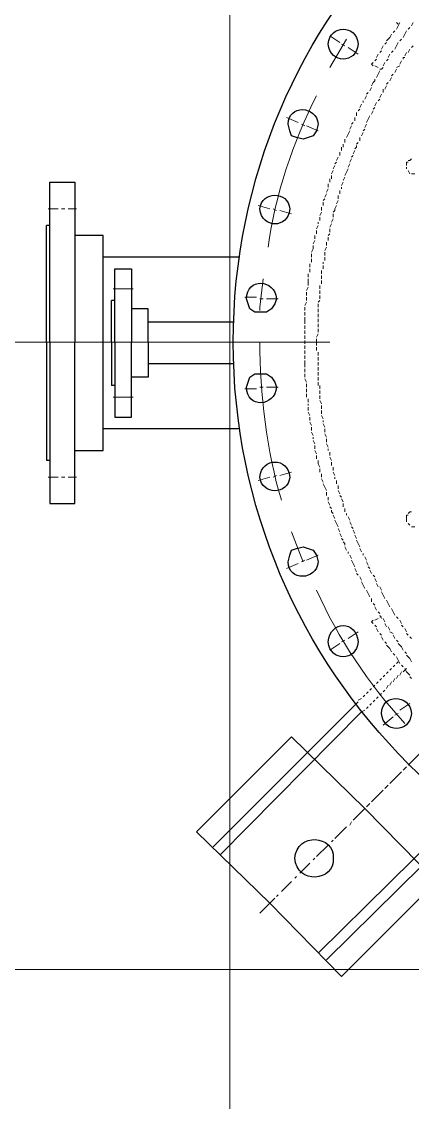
# Model space of a CAD drawing. Header units: millimetres. Extents: x 0 to 825, y 0 to 1167.
# Drawn here: x 142.5 to 184.7, y 102.5 to 219.3 of the extents above; entities that cross this region are included whole.
import ezdxf

# ---------------------------------------------------------------- set-up
doc = ezdxf.new("R2010")
doc.units = ezdxf.units.MM
doc.layers.add('1', color=7, linetype='Continuous')

msp = doc.modelspace()

# ---------------------------------------------------------------- linework, layer by layer
at = {"layer": '1', "color": 30, "lineweight": 9}
for points in [[(165.021732, 0.141732), (165.021732, 1166.901732)], [(824.541732, 116.817732), (0.141732, 116.817732)]]:
    msp.add_lwpolyline(points, dxfattribs=at)
at = {"layer": '1', "color": 0, "lineweight": 9}
for points in [[(183.201732, 219.021732), (183.021732, 219.201732)], [(183.201732, 218.841732), (183.021732, 218.481732)], [(183.381732, 219.201732), (183.201732, 218.841732)], [(184.461732, 218.661732), (184.281732, 218.481732)], [(184.821732, 219.201732), (184.641732, 218.841732)], [(175.821732, 217.761732), (176.901732, 217.041732)], [(177.621732, 217.401732), (175.821732, 214.341732)], [(182.301732, 217.581732), (181.941732, 217.221732)], [(182.481732, 217.941732), (182.301732, 217.581732)], [(182.841732, 218.301732), (182.661732, 218.121732)], [(183.561732, 217.401732), (183.381732, 217.221732)], [(183.921732, 217.941732), (183.741732, 217.581732)], [(184.101732, 218.301732), (183.921732, 217.941732)], [(177.081732, 216.861732), (177.441732, 216.681732)], [(177.801732, 216.501732), (178.881732, 215.781732)], [(181.401732, 216.141732), (181.221732, 215.961732)], [(181.581732, 216.681732), (181.401732, 216.321732)], [(181.941732, 217.041732), (181.761732, 216.861732)], [(182.661732, 216.141732), (182.661732, 216.141732), (182.481732, 215.961732)], [(183.021732, 216.681732), (182.841732, 216.321732)], [(183.201732, 217.041732), (183.021732, 216.681732)], [(184.461732, 216.321732), (184.281732, 215.961732)], [(184.821732, 216.681732), (184.641732, 216.501732)], [(180.861732, 215.241732), (180.681732, 215.061732)], [(181.041732, 215.781732), (180.861732, 215.421732)], [(182.121732, 215.241732), (181.941732, 215.061732)], [(182.301732, 215.781732), (182.121732, 215.421732)], [(183.561732, 215.061732), (183.381732, 214.701732)], [(183.921732, 215.421732), (183.741732, 215.421732), (183.741732, 215.241732)], [(184.101732, 215.961732), (183.921732, 215.601732)], [(180.501732, 214.881732), (180.321732, 214.701732)], [(180.501732, 214.521732), (180.321732, 214.701732)], [(181.041732, 214.341732), (180.681732, 214.521732)], [(181.221732, 213.981732), (181.041732, 213.621732)], [(181.401732, 214.161732), (181.221732, 214.161732)], [(181.581732, 214.341732), (181.401732, 214.161732)], [(181.761732, 214.881732), (181.581732, 214.521732)], [(183.021732, 214.161732), (182.841732, 213.801732)], [(183.381732, 214.521732), (183.021732, 214.341732)], [(180.501732, 212.721732), (180.321732, 212.361732)], [(180.681732, 213.081732), (180.681732, 212.901732), (180.501732, 212.721732)], [(181.041732, 213.621732), (180.861732, 213.261732)], [(182.121732, 212.721732), (181.941732, 212.541732)], [(182.481732, 213.261732), (182.301732, 212.901732)], [(182.661732, 213.621732), (182.481732, 213.441732)], [(179.961732, 211.641732), (179.781732, 211.461732)], [(180.321732, 212.181732), (180.141732, 211.821732)], [(181.581732, 212.001732), (181.581732, 211.641732)], [(181.941732, 212.361732), (181.941732, 212.361732), (181.761732, 212.001732)], [(179.241732, 210.381732), (179.061732, 210.021732)], [(179.421732, 210.741732), (179.421732, 210.561732)], [(179.781732, 211.281732), (179.601732, 210.921732)], [(180.861732, 210.561732), (180.681732, 210.201732)], [(181.221732, 210.921732), (181.041732, 210.741732)], [(181.401732, 211.461732), (181.221732, 211.101732)], [(178.701732, 209.481732), (178.701732, 209.121732)], [(179.061732, 209.841732), (178.881732, 209.661732), (178.881732, 209.661732)], [(180.501732, 209.661732), (180.321732, 209.301732)], [(180.681732, 210.021732), (180.501732, 209.841732)], [(171.141732, 208.941732), (172.401732, 208.401732)], [(172.761732, 208.221732), (173.121732, 208.041732)], [(173.301732, 208.041732), (174.561732, 207.501732)], [(178.161732, 208.041732), (177.981732, 207.681732)], [(178.341732, 208.401732), (178.161732, 208.221732)], [(178.521732, 208.941732), (178.521732, 208.581732)], [(179.781732, 208.221732), (179.601732, 207.861732)], [(179.961732, 208.761732), (179.781732, 208.401732)], [(180.141732, 209.121732), (180.141732, 209.121732), (179.961732, 208.761732)], [(177.801732, 207.141732), (177.621732, 206.781732)], [(177.981732, 207.501732), (177.801732, 207.141732)], [(179.421732, 207.321732), (179.241732, 206.961732)], [(179.601732, 207.681732), (179.421732, 207.501732)], [(177.081732, 205.701732), (177.081732, 205.341732)], [(177.261732, 206.061732), (177.261732, 205.701732)], [(177.441732, 206.601732), (177.441732, 206.241732), (177.441732, 206.241732)], [(178.701732, 205.881732), (178.701732, 205.701732), (178.521732, 205.521732)], [(178.881732, 206.241732), (178.701732, 206.061732)], [(179.061732, 206.781732), (179.061732, 206.421732)], [(176.721732, 204.621732), (176.541732, 204.261732)], [(176.901732, 205.161732), (176.901732, 204.801732)], [(178.341732, 204.801732), (178.161732, 204.621732)], [(178.521732, 205.341732), (178.341732, 204.981732)], [(176.361732, 203.721732), (176.181732, 203.361732)], [(176.541732, 204.081732), (176.361732, 203.901732)], [(177.801732, 203.361732), (177.621732, 203.001732)], [(177.981732, 203.901732), (177.801732, 203.541732)], [(178.161732, 204.441732), (177.981732, 204.081732)], [(184.281732, 204.081732), (184.101732, 204.081732), (184.101732, 203.721732)], [(184.101732, 203.541732), (184.101732, 203.361732)], [(184.641732, 204.441732), (184.461732, 204.261732), (184.281732, 204.261732)], [(175.821732, 202.281732), (175.821732, 201.921732)], [(176.181732, 203.181732), (176.001732, 202.821732)], [(176.001732, 202.641732), (176.001732, 202.281732)], [(177.441732, 202.461732), (177.441732, 202.461732), (177.261732, 202.101732)], [(177.621732, 203.001732), (177.441732, 202.641732)], [(184.281732, 203.181732), (184.461732, 202.821732)], [(184.641732, 202.821732), (184.821732, 202.821732), (185.001732, 202.821732)], [(175.641732, 201.201732), (175.461732, 200.841732)], [(175.641732, 201.741732), (175.641732, 201.381732)], [(176.901732, 201.021732), (176.901732, 200.661732)], [(177.261732, 201.921732), (177.081732, 201.561732)], [(177.081732, 201.381732), (177.081732, 201.201732)], [(175.281732, 200.121732), (175.101732, 199.941732)], [(175.461732, 200.661732), (175.281732, 200.301732)], [(176.721732, 199.941732), (176.541732, 199.581732)], [(176.721732, 200.481732), (176.721732, 200.121732)], [(146.481732, 199.041732), (145.401732, 199.041732)], [(147.201732, 199.041732), (146.841732, 199.041732)], [(148.461732, 199.041732), (147.561732, 199.041732)], [(168.081732, 199.401732), (169.341732, 199.041732)], [(169.701732, 199.041732), (170.061732, 198.861732)], [(170.421732, 198.861732), (171.681732, 198.501732)], [(174.921732, 198.681732), (174.741732, 198.321732)], [(174.921732, 199.221732), (174.921732, 198.861732)], [(175.101732, 199.761732), (175.101732, 199.401732)], [(176.361732, 199.041732), (176.361732, 198.861732), (176.181732, 198.681732)], [(176.541732, 199.401732), (176.361732, 199.041732)], [(174.561732, 197.601732), (174.561732, 197.421732)], [(174.741732, 198.141732), (174.741732, 197.781732)], [(176.181732, 197.961732), (176.001732, 197.601732)], [(176.181732, 198.501732), (176.181732, 198.141732)], [(174.561732, 197.241732), (174.381732, 196.881732)], [(174.381732, 196.701732), (174.381732, 196.341732)], [(175.821732, 196.341732), (175.641732, 196.161732)], [(176.001732, 197.421732), (175.821732, 197.061732)], [(175.821732, 196.881732), (175.821732, 196.521732)], [(174.201732, 195.621732), (174.201732, 195.621732), (174.021732, 195.261732)], [(174.201732, 196.161732), (174.201732, 195.801732)], [(175.461732, 195.441732), (175.461732, 195.081732)], [(175.641732, 195.981732), (175.641732, 195.621732)], [(174.021732, 194.721732), (173.841732, 194.361732)], [(173.841732, 194.181732), (173.841732, 193.821732)], [(174.021732, 195.081732), (174.021732, 194.721732)], [(175.461732, 194.901732), (175.281732, 194.541732)], [(175.281732, 194.361732), (175.281732, 194.001732)], [(173.661732, 193.101732), (173.661732, 192.741732)], [(173.841732, 193.641732), (173.841732, 193.281732)], [(175.101732, 193.281732), (175.101732, 193.101732)], [(175.101732, 192.921732), (175.101732, 192.561732)], [(175.281732, 193.821732), (175.281732, 193.461732)], [(173.481732, 192.021732), (173.481732, 191.661732)], [(173.661732, 192.561732), (173.661732, 192.201732)], [(174.921732, 192.381732), (174.921732, 192.021732)], [(174.921732, 191.841732), (174.921732, 191.841732), (174.921732, 191.481732)], [(168.621732, 191.481732), (168.261732, 188.421732), (168.261732, 188.061732)], [(173.481732, 190.581732), (173.301732, 190.221732)], [(173.481732, 191.481732), (173.481732, 191.121732)], [(173.481732, 191.121732), (173.481732, 190.761732)], [(174.741732, 190.761732), (174.741732, 190.401732)], [(174.921732, 191.301732), (174.921732, 190.941732)], [(154.581732, 190.401732), (152.421732, 190.401732)], [(166.641732, 189.501732), (167.901732, 189.501732)], [(168.261732, 189.321732), (168.621732, 189.321732)], [(168.981732, 189.321732), (170.241732, 189.321732)], [(173.301732, 190.041732), (173.301732, 189.681732)], [(173.301732, 189.501732), (173.301732, 189.141732)], [(174.741732, 190.221732), (174.741732, 189.861732)], [(174.741732, 189.681732), (174.741732, 189.321732)], [(173.301732, 188.961732), (173.121732, 188.601732)], [(173.121732, 188.421732), (173.121732, 188.061732)], [(174.741732, 189.141732), (174.561732, 188.961732)], [(174.561732, 188.781732), (174.561732, 188.421732)], [(174.561732, 188.241732), (174.561732, 187.881732)], [(173.121732, 187.881732), (173.121732, 187.521732)], [(173.121732, 187.341732), (173.121732, 186.981732)], [(173.121732, 186.981732), (173.121732, 186.621732)], [(174.561732, 187.701732), (174.561732, 187.341732)], [(174.561732, 187.161732), (174.561732, 186.801732)], [(173.121732, 186.441732), (173.121732, 186.081732)], [(173.121732, 185.901732), (173.121732, 185.541732)], [(174.561732, 186.621732), (174.561732, 186.261732)], [(174.561732, 186.081732), (174.561732, 185.721732)], [(131.361732, 184.641732), (175.821732, 184.641732)], [(173.121732, 185.361732), (173.121732, 185.001732)], [(173.121732, 184.821732), (173.121732, 184.461732)], [(174.561732, 185.541732), (174.381732, 185.181732)], [(174.381732, 185.001732), (174.381732, 184.641732)], [(174.381732, 184.641732), (174.381732, 184.281732)], [(173.121732, 184.281732), (173.121732, 183.921732)], [(173.121732, 183.741732), (173.121732, 183.381732)], [(174.381732, 184.101732), (174.381732, 183.741732)], [(174.561732, 183.561732), (174.561732, 183.201732)], [(173.121732, 183.201732), (173.121732, 182.841732)], [(173.121732, 182.661732), (173.121732, 182.301732)], [(173.121732, 182.301732), (173.121732, 181.941732)], [(174.561732, 183.021732), (174.561732, 182.661732)], [(174.561732, 182.481732), (174.561732, 182.121732)], [(173.121732, 181.761732), (173.121732, 181.401732)], [(173.121732, 181.221732), (173.121732, 180.861732)], [(174.561732, 181.941732), (174.561732, 181.581732)], [(174.561732, 181.401732), (174.561732, 181.041732)], [(173.121732, 180.681732), (173.301732, 180.321732)], [(173.301732, 180.141732), (173.301732, 179.781732)], [(174.561732, 180.861732), (174.561732, 180.501732)], [(174.561732, 180.321732), (174.561732, 179.961732)], [(174.741732, 179.961732), (174.741732, 179.601732)], [(166.641732, 179.601732), (167.901732, 179.601732)], [(168.261732, 179.781732), (168.621732, 179.781732)], [(168.981732, 179.781732), (170.241732, 179.781732)], [(173.301732, 179.601732), (173.301732, 179.241732)], [(173.301732, 179.061732), (173.301732, 178.701732)], [(174.741732, 179.421732), (174.741732, 179.061732)], [(174.741732, 178.881732), (174.741732, 178.521732)], [(154.581732, 178.701732), (152.421732, 178.701732)], [(173.481732, 178.521732), (173.481732, 178.161732)], [(173.481732, 177.981732), (173.481732, 177.801732)], [(173.481732, 177.621732), (173.481732, 177.261732)], [(174.741732, 178.341732), (174.921732, 177.981732)], [(174.921732, 177.801732), (174.921732, 177.441732)], [(173.481732, 177.081732), (173.661732, 176.721732)], [(173.661732, 176.541732), (173.661732, 176.181732)], [(174.921732, 177.261732), (174.921732, 176.901732)], [(174.921732, 176.721732), (175.101732, 176.361732)], [(173.661732, 176.001732), (173.841732, 175.641732)], [(173.841732, 175.461732), (173.841732, 175.101732)], [(175.101732, 176.181732), (175.101732, 176.001732)], [(175.101732, 175.821732), (175.281732, 175.461732)], [(175.281732, 175.281732), (175.281732, 174.921732)], [(173.841732, 174.921732), (174.021732, 174.561732)], [(174.021732, 174.381732), (174.021732, 174.201732)], [(175.281732, 174.741732), (175.461732, 174.381732)], [(175.461732, 174.201732), (175.461732, 173.841732)], [(174.021732, 174.021732), (174.201732, 173.661732)], [(174.201732, 173.481732), (174.201732, 173.121732)], [(174.201732, 172.941732), (174.381732, 172.581732)], [(175.461732, 173.661732), (175.641732, 173.301732)], [(175.641732, 173.121732), (175.641732, 172.941732)], [(174.381732, 172.401732), (174.381732, 172.041732)], [(174.561732, 171.861732), (174.561732, 171.501732)], [(175.821732, 172.761732), (175.821732, 172.401732)], [(175.821732, 172.221732), (176.001732, 171.861732)], [(170.421732, 170.241732), (171.681732, 170.601732)], [(174.561732, 171.501732), (174.741732, 171.141732)], [(174.741732, 170.961732), (174.741732, 170.601732)], [(176.001732, 171.681732), (176.001732, 171.321732)], [(176.181732, 171.141732), (176.181732, 170.781732)], [(176.181732, 170.601732), (176.361732, 170.241732)], [(146.481732, 170.061732), (145.401732, 170.061732)], [(147.201732, 170.061732), (146.841732, 170.061732)], [(148.461732, 170.061732), (147.561732, 170.061732)], [(168.081732, 169.701732), (169.341732, 170.061732)], [(169.701732, 170.061732), (170.061732, 170.241732)], [(174.921732, 170.421732), (174.921732, 170.061732)], [(174.921732, 169.881732), (174.921732, 169.881732), (175.101732, 169.521732)], [(176.361732, 170.061732), (176.361732, 169.881732)], [(176.541732, 169.701732), (176.541732, 169.341732)], [(175.101732, 169.341732), (175.281732, 168.981732)], [(175.281732, 168.981732), (175.461732, 168.621732)], [(175.461732, 168.441732), (175.461732, 168.081732)], [(176.721732, 169.161732), (176.721732, 168.801732)], [(176.721732, 168.621732), (176.901732, 168.261732)], [(175.641732, 167.901732), (175.641732, 167.541732)], [(175.641732, 167.361732), (175.821732, 167.001732)], [(176.901732, 168.081732), (177.081732, 167.901732)], [(177.081732, 167.721732), (177.261732, 167.361732)], [(177.261732, 167.181732), (177.261732, 166.821732)], [(175.821732, 166.821732), (176.001732, 166.641732)], [(176.001732, 166.461732), (176.001732, 166.281732), (176.181732, 166.101732)], [(176.181732, 165.921732), (176.361732, 165.561732)], [(177.441732, 166.641732), (177.441732, 166.281732)], [(177.621732, 166.101732), (177.621732, 165.921732)], [(184.281732, 165.921732), (184.101732, 165.921732), (184.101732, 165.561732)], [(184.641732, 166.281732), (184.461732, 166.281732), (184.281732, 166.101732)], [(176.361732, 165.381732), (176.541732, 165.021732)], [(176.541732, 165.021732), (176.721732, 164.661732)], [(177.801732, 165.741732), (177.981732, 165.381732)], [(177.981732, 165.201732), (178.161732, 164.841732)], [(184.101732, 165.561732), (184.101732, 165.201732)], [(184.281732, 165.021732), (184.461732, 164.841732)], [(171.681732, 164.121732), (172.581732, 161.781732), (172.941732, 160.881732)], [(176.721732, 164.481732), (176.901732, 164.121732)], [(176.901732, 163.941732), (177.081732, 163.581732)], [(178.161732, 164.661732), (178.341732, 164.481732)], [(178.341732, 164.301732), (178.521732, 163.941732)], [(178.521732, 163.761732), (178.701732, 163.401732)], [(184.641732, 164.661732), (184.821732, 164.661732), (185.001732, 164.661732)], [(177.081732, 163.401732), (177.261732, 163.221732)], [(177.261732, 163.041732), (177.441732, 162.861732), (177.441732, 162.681732)], [(177.441732, 162.501732), (177.621732, 162.141732)], [(178.701732, 163.221732), (178.881732, 162.861732)], [(178.881732, 162.861732), (179.061732, 162.501732)], [(173.301732, 161.061732), (174.561732, 161.601732)], [(177.801732, 161.961732), (177.801732, 161.781732)], [(177.981732, 161.601732), (178.161732, 161.241732)], [(179.061732, 162.321732), (179.241732, 161.961732)], [(179.421732, 161.781732), (179.421732, 161.601732)], [(179.601732, 161.421732), (179.781732, 161.061732)], [(171.141732, 160.161732), (172.401732, 160.701732)], [(172.761732, 160.881732), (173.121732, 161.061732)], [(178.161732, 161.061732), (178.341732, 160.701732)], [(178.341732, 160.701732), (178.521732, 160.341732)], [(178.521732, 160.161732), (178.701732, 159.801732)], [(179.781732, 160.881732), (179.961732, 160.521732)], [(179.961732, 160.341732), (180.141732, 160.161732)], [(178.701732, 159.621732), (178.881732, 159.441732)], [(179.061732, 159.261732), (179.241732, 158.901732)], [(180.141732, 159.981732), (180.321732, 159.621732)], [(180.501732, 159.441732), (180.681732, 159.261732)], [(180.681732, 159.081732), (180.861732, 158.721732)], [(179.241732, 158.721732), (179.421732, 158.361732)], [(179.421732, 158.361732), (179.601732, 158.001732)], [(179.781732, 157.821732), (179.961732, 157.461732)], [(180.861732, 158.541732), (181.041732, 158.181732)], [(181.221732, 158.181732), (181.401732, 157.821732)], [(179.961732, 157.461732), (180.141732, 157.101732)], [(180.321732, 156.921732), (180.321732, 156.561732)], [(181.401732, 157.641732), (181.581732, 157.281732)], [(181.581732, 157.281732), (181.761732, 156.921732)], [(181.941732, 156.741732), (182.121732, 156.381732)], [(180.501732, 156.381732), (180.681732, 156.201732)], [(180.681732, 156.021732), (180.861732, 155.661732)], [(181.041732, 155.481732), (181.221732, 155.301732)], [(182.121732, 156.381732), (182.301732, 156.021732)], [(182.481732, 155.841732), (182.661732, 155.481732)], [(182.661732, 155.481732), (182.841732, 155.121732)], [(180.501732, 154.581732), (180.321732, 154.401732)], [(180.321732, 154.401732), (180.501732, 154.221732)], [(181.041732, 154.761732), (180.681732, 154.581732)], [(181.221732, 155.121732), (181.401732, 154.761732)], [(181.401732, 154.941732), (181.221732, 154.941732)], [(181.581732, 154.761732), (181.761732, 154.401732)], [(181.761732, 154.221732), (181.941732, 153.861732)], [(183.021732, 154.941732), (183.201732, 154.761732)], [(183.381732, 154.581732), (183.561732, 154.221732)], [(177.801732, 152.601732), (178.881732, 153.321732)], [(180.681732, 154.041732), (180.861732, 153.861732)], [(180.861732, 153.681732), (181.041732, 153.321732)], [(181.221732, 153.141732), (181.401732, 152.961732)], [(182.121732, 153.861732), (182.301732, 153.501732)], [(182.301732, 153.321732), (182.661732, 153.141732)], [(183.561732, 154.041732), (183.741732, 153.861732)], [(183.921732, 153.681732), (184.101732, 153.321732)], [(184.101732, 153.141732), (184.281732, 152.961732)], [(175.821732, 151.341732), (176.901732, 152.061732)], [(177.081732, 152.241732), (177.441732, 152.421732)], [(181.401732, 152.781732), (181.581732, 152.421732)], [(181.761732, 152.241732), (181.941732, 152.061732)], [(182.661732, 152.961732), (182.841732, 152.601732)], [(183.021732, 152.421732), (183.201732, 152.241732)], [(183.201732, 152.061732), (183.561732, 151.701732)], [(184.461732, 152.781732), (184.641732, 152.601732)], [(181.941732, 151.881732), (182.301732, 151.521732)], [(182.301732, 151.521732), (182.481732, 151.161732)], [(182.661732, 150.981732), (182.841732, 150.801732)], [(183.561732, 151.701732), (183.741732, 151.341732)], [(183.921732, 151.161732), (184.101732, 150.981732)], [(184.101732, 150.801732), (184.461732, 150.441732)], [(182.841732, 149.721732), (182.661732, 149.541732)], [(183.021732, 150.621732), (183.201732, 150.261732)], [(183.201732, 150.081732), (183.021732, 149.901732)], [(183.201732, 150.261732), (183.381732, 149.901732)], [(183.561732, 149.721732), (183.741732, 149.541732)], [(184.461732, 150.441732), (184.641732, 150.081732)], [(181.761732, 148.641732), (181.581732, 148.461732)], [(182.121732, 149.001732), (181.941732, 148.821732)], [(182.481732, 149.361732), (182.301732, 149.181732)], [(183.201732, 148.641732), (183.021732, 148.281732)], [(183.561732, 149.001732), (183.381732, 148.641732)], [(184.101732, 149.361732), (183.741732, 149.001732)], [(183.921732, 149.361732), (184.101732, 149.001732)], [(184.101732, 149.001732), (184.461732, 148.641732)], [(184.461732, 148.461732), (184.641732, 148.281732)], [(180.681732, 147.561732), (180.501732, 147.381732)], [(181.041732, 147.921732), (180.861732, 147.741732)], [(181.401732, 148.281732), (181.221732, 148.101732)], [(182.121732, 147.561732), (181.941732, 147.201732)], [(182.481732, 147.921732), (182.301732, 147.561732)], [(182.841732, 148.281732), (182.661732, 147.921732)], [(179.241732, 146.121732), (178.881732, 145.941732)], [(179.601732, 146.481732), (179.421732, 146.301732)], [(179.961732, 146.841732), (179.781732, 146.661732)], [(180.321732, 147.201732), (180.141732, 147.021732)], [(181.041732, 146.301732), (180.861732, 146.121732)], [(181.401732, 146.661732), (181.221732, 146.481732)], [(181.761732, 147.021732), (181.581732, 146.841732)], [(178.881732, 145.761732), (178.521732, 145.401732)], [(179.961732, 145.221732), (179.781732, 145.041732)], [(180.321732, 145.581732), (180.141732, 145.401732)], [(180.681732, 145.941732), (180.501732, 145.761732)], [(183.381732, 144.861732), (184.461732, 145.581732)], [(179.601732, 144.861732), (179.241732, 144.681732)], [(181.581732, 143.241732), (182.661732, 144.141732)], [(182.841732, 144.321732), (183.201732, 144.501732)], [(185.541732, 140.181732), (184.281732, 138.921732)], [(183.561732, 138.201732), (182.301732, 136.941732)], [(184.101732, 138.741732), (183.741732, 138.381732)], [(182.121732, 136.761732), (181.761732, 136.401732)], [(181.581732, 136.221732), (180.321732, 134.961732)], [(180.141732, 134.781732), (179.781732, 134.421732)], [(179.601732, 134.241732), (178.341732, 132.981732)], [(177.621732, 132.261732), (176.361732, 131.001732)], [(178.161732, 132.801732), (177.981732, 132.441732)], [(175.641732, 130.281732), (174.381732, 129.021732)], [(176.181732, 130.821732), (176.001732, 130.641732)], [(174.201732, 128.841732), (174.021732, 128.661732)], [(173.661732, 128.301732), (172.581732, 127.221732)], [(171.681732, 126.321732), (170.601732, 125.241732)], [(172.221732, 126.861732), (172.041732, 126.681732)], [(169.881732, 124.521732), (168.261732, 122.901732)], [(170.241732, 124.881732), (170.061732, 124.701732)]]:
    msp.add_lwpolyline(points, dxfattribs=at)
at = {"layer": '1', "color": 0, "lineweight": 25}
for points in [[(145.581732, 201.921732), (148.281732, 201.921732)], [(145.581732, 184.641732), (145.581732, 201.921732)], [(148.281732, 201.921732), (148.281732, 184.641732)], [(145.581732, 197.241732), (145.221732, 197.241732)], [(145.221732, 184.641732), (145.221732, 197.241732)], [(151.341732, 184.641732), (151.341732, 196.161732), (148.281732, 196.161732)], [(166.101732, 193.821732), (151.341732, 193.821732)], [(152.601732, 184.641732), (152.601732, 192.561732)], [(152.601732, 192.561732), (154.401732, 192.561732)], [(154.401732, 192.561732), (154.401732, 184.641732)], [(152.241732, 184.641732), (152.241732, 189.141732)], [(152.601732, 189.141732), (152.241732, 189.141732)], [(156.201732, 188.241732), (154.401732, 188.241732)], [(156.201732, 184.641732), (156.201732, 188.241732)], [(165.381732, 186.801732), (156.201732, 186.801732)], [(145.221732, 184.641732), (145.221732, 171.861732)], [(145.581732, 184.641732), (145.581732, 167.181732)], [(148.281732, 167.181732), (148.281732, 184.641732)], [(148.281732, 172.941732), (151.341732, 172.941732), (151.341732, 184.641732)], [(152.241732, 184.641732), (152.241732, 179.961732)], [(152.601732, 184.641732), (152.601732, 176.541732)], [(154.401732, 176.541732), (154.401732, 184.641732)], [(156.201732, 184.641732), (156.201732, 180.861732)], [(165.381732, 182.301732), (156.201732, 182.301732)], [(152.601732, 179.961732), (152.241732, 179.961732)], [(156.201732, 180.861732), (154.401732, 180.861732)], [(152.601732, 176.541732), (154.401732, 176.541732)], [(166.101732, 175.281732), (151.341732, 175.281732)], [(145.581732, 171.861732), (145.221732, 171.861732)], [(145.581732, 167.181732), (148.281732, 167.181732)], [(178.521732, 145.401732), (163.221732, 130.101732)], [(179.241732, 144.681732), (163.941732, 129.201732)], [(179.601732, 134.241732), (171.681732, 141.981732), (161.421732, 131.721732), (169.341732, 123.981732)], [(190.041732, 133.881732), (174.561732, 118.581732)], [(179.601732, 134.241732), (187.341732, 126.321732), (177.081732, 116.061732)], [(190.941732, 133.161732), (175.461732, 117.861732)], [(169.341732, 123.981732), (177.081732, 116.061732)]]:
    msp.add_lwpolyline(points, dxfattribs=at)
for points, knots in [([(294.441732, 184.641732), (294.261732, 220.281732), (265.641732, 248.901732), (230.001732, 249.081732), (194.181732, 248.901732), (165.381732, 220.281732), (165.381732, 184.641732), (165.381732, 149.001732), (194.361732, 120.201732), (230.001732, 120.021732), (265.641732, 120.201732), (294.261732, 148.821732), (294.441732, 184.641732)], [0, 0, 0, 0, 1, 1, 1, 2, 2, 2, 3, 3, 3, 4, 4, 4, 4]), ([(178.881732, 216.861732), (178.701732, 219.021732), (175.821732, 219.021732), (175.641732, 216.861732), (175.821732, 214.701732), (178.701732, 214.701732), (178.881732, 216.861732)], [0, 0, 0, 0, 1, 1, 1, 2, 2, 2, 2]), ([(174.561732, 208.221732), (174.381732, 210.201732), (171.321732, 210.381732), (171.321732, 208.221732), (171.321732, 208.221732), (171.501732, 207.501732), (171.501732, 207.501732), (171.501732, 207.501732), (171.681732, 206.961732), (171.681732, 206.961732), (171.681732, 206.961732), (172.221732, 206.781732), (172.221732, 206.781732), (172.221732, 206.781732), (172.941732, 206.601732), (172.941732, 206.601732), (172.941732, 206.601732), (173.481732, 206.781732), (173.481732, 206.781732), (173.481732, 206.781732), (174.021732, 206.961732), (174.021732, 206.961732), (174.021732, 206.961732), (174.381732, 207.501732), (174.381732, 207.501732), (174.381732, 207.501732), (174.561732, 208.221732), (174.561732, 208.221732)], [0, 0, 0, 0, 1, 1, 1, 2, 2, 2, 3, 3, 3, 4, 4, 4, 5, 5, 5, 6, 6, 6, 7, 7, 7, 8, 8, 8, 9, 9, 9, 9]), ([(171.501732, 199.041732), (171.321732, 201.021732), (168.441732, 201.021732), (168.261732, 199.041732), (168.441732, 196.881732), (171.321732, 196.881732), (171.501732, 199.041732)], [0, 0, 0, 0, 1, 1, 1, 2, 2, 2, 2]), ([(170.061732, 189.321732), (169.881732, 191.481732), (166.821732, 191.661732), (166.821732, 189.321732), (166.821732, 189.321732), (167.001732, 188.781732), (167.001732, 188.781732), (167.001732, 188.781732), (167.181732, 188.241732), (167.181732, 188.241732), (167.181732, 188.241732), (167.721732, 187.881732), (167.721732, 187.881732), (167.721732, 187.881732), (168.441732, 187.881732), (168.441732, 187.881732), (168.441732, 187.881732), (168.981732, 187.881732), (168.981732, 187.881732), (168.981732, 187.881732), (169.521732, 188.241732), (169.521732, 188.241732), (169.521732, 188.241732), (169.881732, 188.781732), (169.881732, 188.781732), (169.881732, 188.781732), (170.061732, 189.321732), (170.061732, 189.321732)], [0, 0, 0, 0, 1, 1, 1, 2, 2, 2, 3, 3, 3, 4, 4, 4, 5, 5, 5, 6, 6, 6, 7, 7, 7, 8, 8, 8, 9, 9, 9, 9]), ([(170.061732, 179.781732), (170.061732, 179.781732), (169.881732, 180.321732), (169.881732, 180.321732), (169.881732, 180.321732), (169.521732, 180.861732), (169.521732, 180.861732), (169.521732, 180.861732), (168.981732, 181.221732), (168.981732, 181.221732), (168.981732, 181.221732), (168.441732, 181.221732), (168.441732, 181.221732), (168.441732, 181.221732), (167.721732, 181.221732), (167.721732, 181.221732), (167.721732, 181.221732), (167.181732, 180.861732), (167.181732, 180.861732), (167.181732, 180.861732), (167.001732, 180.321732), (167.001732, 180.321732), (167.001732, 180.321732), (166.821732, 179.781732), (166.821732, 179.781732), (166.821732, 177.441732), (169.881732, 177.621732), (170.061732, 179.781732)], [0, 0, 0, 0, 1, 1, 1, 2, 2, 2, 3, 3, 3, 4, 4, 4, 5, 5, 5, 6, 6, 6, 7, 7, 7, 8, 8, 8, 9, 9, 9, 9]), ([(171.501732, 170.061732), (171.321732, 172.221732), (168.441732, 172.221732), (168.261732, 170.061732), (168.441732, 168.081732), (171.321732, 168.081732), (171.501732, 170.061732)], [0, 0, 0, 0, 1, 1, 1, 2, 2, 2, 2]), ([(174.561732, 160.881732), (174.561732, 160.881732), (174.381732, 161.601732), (174.381732, 161.601732), (174.381732, 161.601732), (174.021732, 162.141732), (174.021732, 162.141732), (174.021732, 162.141732), (173.481732, 162.321732), (173.481732, 162.321732), (173.481732, 162.321732), (172.941732, 162.501732), (172.941732, 162.501732), (172.941732, 162.501732), (172.221732, 162.321732), (172.221732, 162.321732), (172.221732, 162.321732), (171.681732, 162.141732), (171.681732, 162.141732), (171.681732, 162.141732), (171.501732, 161.601732), (171.501732, 161.601732), (171.501732, 161.601732), (171.321732, 160.881732), (171.321732, 160.881732), (171.321732, 158.721732), (174.381732, 158.901732), (174.561732, 160.881732)], [0, 0, 0, 0, 1, 1, 1, 2, 2, 2, 3, 3, 3, 4, 4, 4, 5, 5, 5, 6, 6, 6, 7, 7, 7, 8, 8, 8, 9, 9, 9, 9]), ([(178.881732, 152.241732), (178.701732, 154.581732), (175.821732, 154.581732), (175.641732, 152.241732), (175.821732, 150.081732), (178.701732, 150.081732), (178.881732, 152.241732)], [0, 0, 0, 0, 1, 1, 1, 2, 2, 2, 2]), ([(184.641732, 144.501732), (184.461732, 146.661732), (181.401732, 146.661732), (181.401732, 144.501732), (181.581732, 142.341732), (184.461732, 142.341732), (184.641732, 144.501732)], [0, 0, 0, 0, 1, 1, 1, 2, 2, 2, 2]), ([(176.181732, 128.841732), (176.361732, 131.361732), (172.221732, 131.721732), (172.041732, 128.841732), (172.221732, 125.961732), (176.361732, 126.321732), (176.181732, 128.841732)], [0, 0, 0, 0, 1, 1, 1, 2, 2, 2, 2])]:
    msp.add_open_spline(points, degree=3, knots=knots, dxfattribs=at)
at = {"layer": '1', "color": 0, "lineweight": 9}
for points in [[(174.381732, 211.281732), (171.861732, 206.421732), (169.881732, 200.481732), (169.161732, 194.901732)], [(168.261732, 184.641732), (168.261732, 179.241732), (168.981732, 172.761732), (170.601732, 167.541732)], [(174.381732, 157.821732), (176.721732, 152.601732), (179.961732, 147.741732), (183.921732, 143.421732)]]:
    msp.add_open_spline(points, degree=3, dxfattribs=at)

doc.saveas('drawing.dxf')
